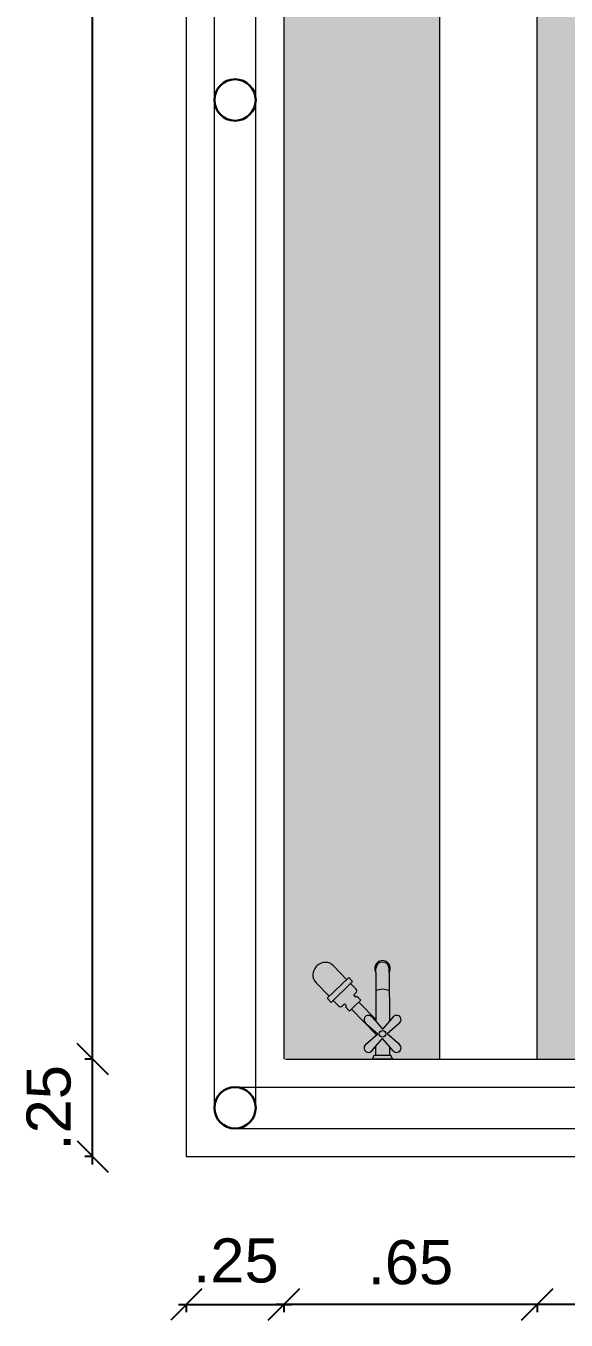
# Model space of a CAD drawing. Header units: millimetres. Extents: x 208240.8 to 208296.7, y 9278566.6 to 9278583.
# Drawn here: x 208253.886 to 208255.272, y 9278567.64 to 9278570.957 of the extents above; entities that cross this region are included whole.
import ezdxf

# ---------------------------------------------------------------- set-up
doc = ezdxf.new("R2010")
doc.units = ezdxf.units.MM
doc.header["$LTSCALE"] = 0.3
doc.header["$MEASUREMENT"] = 0
for name, color, linetype, lineweight in [('A-COTAS', 12, 'Continuous', 9), ('A-HACHU', 9, 'Continuous', 0), ('A-PAREDE', 5, 'Continuous', 30), ('A-VISTA01', 1, 'Continuous', 20), ('A-VISTA03', 3, 'Continuous', 9), ('A-VISTA04', 4, 'Continuous', 9)]:
    doc.layers.add(name, color=color, linetype=linetype, lineweight=lineweight)
doc.styles.add('R60_1-75', font='arial.ttf')
doc.dimstyles.new('1-75', dxfattribs={"dimtxt": 0.113, "dimasz": 0.08, "dimexe": 0.02, "dimexo": 0.1, "dimgap": 0.05, "dimtad": 1, "dimzin": 4, "dimdsep": 46, "dimtxsty": 'R60_1-75', "dimblk1": 'OBLIQUE', "dimblk2": 'OBLIQUE', "dimsah": 1, "dimcen": 0.09, "dimdle": 0.02, "dimclrd": 7, "dimclre": 7, "dimclrt": 12, "dimadec": 0, "dimazin": 0, "dimtfac": 1, "dimtix": 1, "dimtofl": 0, "dimtmove": 2, "dimatfit": 0, "dimldrblk": 'OBLIQUE', "dimfxl": 0.1, "dimfxlon": 1, "dimtolj": 1, "dimtzin": 0, "dimarcsym": 0})

# ---------------------------------------------------------------- blocks, each defined once
blk = doc.blocks.new('Curbov')
at = {"layer": 'A-HACHU', "true_color": 0xc7c8ca}
h = blk.add_hatch(dxfattribs=at)
h.set_pattern_fill('AR-B88', color=9, scale=0.02)
h.set_pattern_definition([(0, (-3.870809450745583e-09, -40.31630070693791), (0, 0.16), []), (90, (-3.870809450745583e-09, -40.31630070693791), (-0.07999999999999999, 0.16), [0.16, -0.16])])
h.paths.add_polyline_path([(208193.0803317396, 9278575.809068333), (208197.8303317433, 9278575.80906833), (208197.8303317433, 9278576.05906833), (208197.3803317443, 9278576.05906833), (208197.3803317461, 9278578.15906833), (208197.8303317433, 9278578.15906833), (208197.8303317433, 9278578.409068327), (208197.8303317433, 9278579.059068322), (208192.4303317439, 9278579.05906832), (208192.4303317411, 9278581.409068331), (208199.930331743, 9278581.40906833), (208199.930331745, 9278578.409068331), (208199.9303317486, 9278578.159068333), (208200.1803317486, 9278578.159068333), (208200.6803317539, 9278578.15906833), (208200.9303317538, 9278578.159068327), (208213.5523912565, 9278578.159068326), (208213.5523912565, 9278577.359068327), (208211.2603895653, 9278576.059068328), (208208.6803317433, 9278576.059068328), (208208.4303317414, 9278576.059068328), (208208.4303317414, 9278568.309068328), (208201.5803317433, 9278568.30906833), (208201.5803317455, 9278575.80906833), (208206.3303317431, 9278575.809068328), (208206.3303317431, 9278576.059068328), (208200.930331747, 9278576.059068326), (208200.6803317473, 9278576.05906833), (208200.1803317475, 9278576.059068326), (208199.9303317475, 9278576.059068326), (208199.9303317475, 9278575.809068328), (208199.9303317422, 9278572.184068328), (208199.9303317702, 9278571.93406833), (208199.9303317412, 9278568.30906833), (208193.0803317374, 9278568.30906833)])
h.paths.add_polyline_path([(208192.4303317469, 9278578.159068327), (208197.3803317461, 9278578.15906833), (208197.3803317443, 9278576.05906833), (208192.4303317451, 9278576.059068328)], flags=17)
at = {"layer": 'A-VISTA01'}
h = blk.add_hatch(color=131, dxfattribs=at)
h.dxf.hatch_style = 1
h.set_gradient(color1=(184, 255, 255), one_color=1, tint=1, name='CYLINDER')
h.paths.add_polyline_path([(208192.4303317396, 9278575.809068333), (208192.8303317396, 9278575.809068333), (208192.8303317374, 9278568.309068333), (208192.4303317374, 9278568.309068333)])
at = {"layer": 'A-PAREDE'}
for centre in [(208192.3053317451, 9278570.767401664), (208192.3053317451, 9278568.184068333)]:
    blk.add_circle(centre, 0.053, dxfattribs=at)
at = {"layer": 'A-VISTA01'}
for p, q in [((208192.1803317429, 9278575.80906832), (208192.180331743, 9278568.05906833)), ((208192.4303317431, 9278575.80906832), (208192.430331743, 9278568.309068331)), ((208192.4350453175, 9278568.30906833), (208199.9303317412, 9278568.30906833)), ((208192.180331743, 9278568.05906833), (208199.9303317412, 9278568.05906833))]:
    blk.add_line(p, q, dxfattribs=at)
at = {"layer": 'A-VISTA03', "linetype": 'Continuous'}
for p, q in [((208192.8303317374, 9278568.309068333), (208192.8303317396, 9278575.809068333)), ((208193.0803317374, 9278568.309068333), (208193.0803317396, 9278575.809068333))]:
    blk.add_line(p, q, dxfattribs=at)
at = {"layer": 'A-VISTA04'}
for p, q in [((208192.2523317451, 9278568.184068333), (208192.2523317451, 9278575.80906832)), ((208192.3583317451, 9278568.184068333), (208192.3583317451, 9278575.80906832)), ((208192.3053317451, 9278568.237068333), (208199.9303317413, 9278568.237068333)), ((208192.3053317451, 9278568.131068334), (208199.9303317413, 9278568.131068334))]:
    blk.add_line(p, q, dxfattribs=at)
blk = doc.blocks.new('_Oblique')
at = {"color": 0, "linetype": 'ByBlock', "lineweight": -2}
blk.add_line((-0.5, -0.5), (0.5, 0.5), dxfattribs=at)
blk = doc.blocks.new('*D147')
at = {"layer": 'A-COTAS', "color": 7, "lineweight": -2, "transparency": 16777216}
for p, q in [((208254.0583398225, 9278575.809068348), (208254.0376398225, 9278575.809068348)), ((208254.0576398225, 9278568.289068347), (208254.0576398225, 9278575.829068348)), ((208254.0583398225, 9278568.309068346), (208254.0376398225, 9278568.309068346))]:
    blk.add_line(p, q, dxfattribs=at)
at = {"layer": 'DEFPOINTS', "color": 0, "transparency": 16777216}
for p in [(208254.0576398225, 9278575.809068348), (208254.547981199, 9278575.809068348), (208254.547981199, 9278568.309068346)]:
    blk.add_point(p, dxfattribs=at)
at = {"layer": 'A-COTAS', "color": 7, "lineweight": -2, "transparency": 16777216, "xscale": 0.08, "yscale": 0.08, "zscale": 0.08}
for p, rotation in [((208254.0576398225, 9278575.809068348), 90), ((208254.0576398225, 9278568.309068346), 270)]:
    blk.add_blockref('_Oblique', p, dxfattribs=dict(at, rotation=rotation))
at = {"layer": 'A-COTAS', "color": 12, "transparency": 16777216, "insert": (208253.9499450775, 9278572.059068345), "char_height": 0.113, "attachment_point": 5, "rotation": 90, "style": 'R60_1-75'}
blk.add_mtext('\\A1;7.50', dxfattribs=at)
blk = doc.blocks.new('*D149')
at = {"layer": 'A-COTAS', "color": 7, "lineweight": -2, "transparency": 16777216}
for p, q in [((208254.0583398227, 9278568.309068346), (208254.0376398227, 9278568.309068346)), ((208254.0576398227, 9278568.039068347), (208254.0576398227, 9278568.329068346)), ((208254.0583398227, 9278568.059068346), (208254.0376398227, 9278568.059068346))]:
    blk.add_line(p, q, dxfattribs=at)
at = {"layer": 'DEFPOINTS', "color": 0, "transparency": 16777216}
for p in [(208254.0576398227, 9278568.309068346), (208254.547981199, 9278568.309068346), (208254.297981199, 9278568.059068346)]:
    blk.add_point(p, dxfattribs=at)
at = {"layer": 'A-COTAS', "color": 7, "lineweight": -2, "transparency": 16777216, "xscale": 0.08, "yscale": 0.08, "zscale": 0.08}
for p, rotation in [((208254.0576398227, 9278568.309068346), 90), ((208254.0576398227, 9278568.059068346), 270)]:
    blk.add_blockref('_Oblique', p, dxfattribs=dict(at, rotation=rotation))
at = {"layer": 'A-COTAS', "color": 12, "transparency": 16777216, "insert": (208253.9453824743, 9278568.184068345), "char_height": 0.113, "attachment_point": 5, "rotation": 90, "style": 'R60_1-75'}
blk.add_mtext('\\A1;.25', dxfattribs=at)
blk = doc.blocks.new('*D169')
at = {"layer": 'A-COTAS', "color": 7, "lineweight": -2, "transparency": 16777216}
for p, q in [((208254.2779811989, 9278567.67983712), (208254.567981195, 9278567.67983712)), ((208254.2979811989, 9278567.680537121), (208254.2979811989, 9278567.659837121)), ((208254.547981195, 9278567.680537121), (208254.547981195, 9278567.659837121))]:
    blk.add_line(p, q, dxfattribs=at)
at = {"layer": 'DEFPOINTS', "color": 0, "transparency": 16777216}
for p in [(208254.547981195, 9278568.309068345), (208254.2979811989, 9278568.059068343), (208254.547981195, 9278567.67983712)]:
    blk.add_point(p, dxfattribs=at)
at = {"layer": 'A-COTAS', "color": 7, "lineweight": -2, "transparency": 16777216, "xscale": 0.08, "yscale": 0.08, "zscale": 0.08, "rotation": 180}
blk.add_blockref('_Oblique', (208254.2979811989, 9278567.67983712), dxfattribs=at)
at = {"layer": 'A-COTAS', "color": 7, "lineweight": -2, "transparency": 16777216, "xscale": 0.08, "yscale": 0.08, "zscale": 0.08}
blk.add_blockref('_Oblique', (208254.547981195, 9278567.67983712), dxfattribs=at)
at = {"layer": 'A-COTAS', "color": 12, "transparency": 16777216, "insert": (208254.4253379861, 9278567.791997155), "char_height": 0.113, "attachment_point": 5, "style": 'R60_1-75'}
blk.add_mtext('\\A1;.25', dxfattribs=at)
blk = doc.blocks.new('*D210')
at = {"layer": 'A-COTAS', "color": 7, "lineweight": -2, "transparency": 16777216}
for p, q in [((208255.8203379812, 9278567.67983712), (208255.1779811933, 9278567.67983712)), ((208255.1979811933, 9278567.680537121), (208255.1979811933, 9278567.659837121)), ((208255.8003379813, 9278567.680537121), (208255.8003379813, 9278567.659837121))]:
    blk.add_line(p, q, dxfattribs=at)
at = {"layer": 'DEFPOINTS', "color": 0, "transparency": 16777216}
for p in [(208255.1979811933, 9278568.309068343), (208255.8003379813, 9278568.059068345), (208255.1979811933, 9278567.67983712)]:
    blk.add_point(p, dxfattribs=at)
at = {"layer": 'A-COTAS', "color": 7, "lineweight": -2, "transparency": 16777216, "xscale": 0.08, "yscale": 0.08, "zscale": 0.08, "rotation": 180}
blk.add_blockref('_Oblique', (208255.1979811933, 9278567.67983712), dxfattribs=at)
at = {"layer": 'A-COTAS', "color": 7, "lineweight": -2, "transparency": 16777216, "xscale": 0.08, "yscale": 0.08, "zscale": 0.08}
blk.add_blockref('_Oblique', (208255.8003379813, 9278567.67983712), dxfattribs=at)
at = {"layer": 'A-COTAS', "color": 12, "transparency": 16777216, "insert": (208255.4991595873, 9278567.787531868), "char_height": 0.113, "attachment_point": 5, "style": 'R60_1-75'}
blk.add_mtext('\\A1;.60', dxfattribs=at)
blk = doc.blocks.new('*D211')
at = {"layer": 'A-COTAS', "color": 7, "lineweight": -2, "transparency": 16777216}
for p, q in [((208255.2179811933, 9278567.67983712), (208254.5279811989, 9278567.67983712)), ((208254.5479811989, 9278567.680537121), (208254.5479811989, 9278567.659837121)), ((208255.1979811933, 9278567.680537121), (208255.1979811933, 9278567.659837121))]:
    blk.add_line(p, q, dxfattribs=at)
at = {"layer": 'DEFPOINTS', "color": 0, "transparency": 16777216}
for p in [(208255.1979811933, 9278568.309068343), (208254.5479811989, 9278568.237068346), (208254.5479811989, 9278567.67983712)]:
    blk.add_point(p, dxfattribs=at)
at = {"layer": 'A-COTAS', "color": 7, "lineweight": -2, "transparency": 16777216, "xscale": 0.08, "yscale": 0.08, "zscale": 0.08, "rotation": 180}
blk.add_blockref('_Oblique', (208254.5479811989, 9278567.67983712), dxfattribs=at)
at = {"layer": 'A-COTAS', "color": 7, "lineweight": -2, "transparency": 16777216, "xscale": 0.08, "yscale": 0.08, "zscale": 0.08}
blk.add_blockref('_Oblique', (208255.1979811933, 9278567.67983712), dxfattribs=at)
at = {"layer": 'A-COTAS', "color": 12, "transparency": 16777216, "insert": (208254.8729811961, 9278567.787531868), "char_height": 0.113, "attachment_point": 5, "style": 'R60_1-75'}
blk.add_mtext('\\A1;.65', dxfattribs=at)
blk = doc.blocks.new('torneita')
at = {"color": 251, "lineweight": 0, "true_color": 0x636466}
for p, q in [((208243.9540902155, 9278568.53714317), (208243.969381672, 9278568.519623846)), ((208243.9572296638, 9278568.570085764), (208244.037044921, 9278568.570085764)), ((208243.9572296638, 9278568.56728217), (208243.9572296638, 9278568.570085764)), ((208243.9608900652, 9278568.563295983), (208243.9608900652, 9278568.559404328)), ((208243.9648900652, 9278568.555404335), (208243.9692606605, 9278568.555404335)), ((208243.9692606605, 9278568.555404335), (208244.0250139243, 9278568.555404335)), ((208243.969381672, 9278568.519623846), (208243.9692606605, 9278568.555404335)), ((208244.0248929127, 9278568.519623846), (208244.0250139243, 9278568.555404335)), ((208244.0401843692, 9278568.53714317), (208244.0248929127, 9278568.519623846)), ((208244.0250139243, 9278568.555404335), (208244.0293845195, 9278568.555404335)), ((208244.0333845195, 9278568.563296087), (208244.0333845195, 9278568.559404328)), ((208244.037044921, 9278568.56728217), (208244.037044921, 9278568.570085764)), ((208243.9287667594, 9278568.511819713), (208243.9780855222, 9278568.468772635)), ((208243.969381672, 9278568.519623846), (208243.9971372923, 9278568.48782441)), ((208244.0248929127, 9278568.519623846), (208243.9971372923, 9278568.48782441)), ((208244.0655078254, 9278568.511819713), (208244.0161890625, 9278568.468772635)), ((208243.9287667594, 9278568.425725564), (208243.9780855222, 9278568.468772635)), ((208243.9697243074, 9278568.418313988), (208243.9971372923, 9278568.449720867)), ((208244.0245502773, 9278568.418313988), (208243.9971372923, 9278568.449720867)), ((208244.0655078254, 9278568.425725564), (208244.0161890625, 9278568.468772635)), ((208243.9540902155, 9278568.400402106), (208243.9697243074, 9278568.418313988)), ((208243.9707033434, 9278568.222172), (208243.9697243074, 9278568.418313988)), ((208244.0235712412, 9278568.222172), (208244.0245502773, 9278568.418313988)), ((208244.0401843692, 9278568.400402106), (208244.0245502773, 9278568.418313988)), ((208243.9707033434, 9278568.222172), (208243.9707033434, 9278568.20618403)), ((208244.0235712412, 9278568.222172), (208244.0235712412, 9278568.20618403))]:
    blk.add_line(p, q, dxfattribs=at)
blk.add_circle((208243.9971372923, 9278568.468772635), 0.0134716358629436, dxfattribs=at)
for centre, radius, start, end in [((208243.9405687498, 9278568.525341183), 0.0179476186485772, 41.11555064322854, 228.8844493124455), ((208243.9612296637, 9278568.56728217), 0.004, 180, 265.1305112907625), ((208243.9648900652, 9278568.559404328), 0.004, 180, 270), ((208243.9612296637, 9278568.56728217), 0.004, 265.1305112907625, 270), ((208244.0293845195, 9278568.559404328), 0.004, 270, 0), ((208244.033044921, 9278568.56728217), 0.004, 269.9999999983324, 274.8696151885279), ((208244.033044921, 9278568.56728217), 0.004, 274.8696151885279, 0), ((208244.0537058348, 9278568.525341183), 0.0179476186485772, 311.1155506875545, 138.8844493567715), ((208243.9405687498, 9278568.412204094), 0.0179476186485772, 131.1155506875545, 318.8844493567714), ((208244.0537058348, 9278568.412204094), 0.0179476186485772, 221.1155506432285, 48.88444931244548), ((208243.9971372923, 9278568.34267541), 0.0534615214433772, 240.3666345175874, 299.6333654809632), ((208243.9971372923, 9278568.205229484), 0.0313974946338932, 147.3426485968107, 32.65735140318931), ((208243.9971372923, 9278568.20618403), 0.026433948894414, 180, 0)]:
    blk.add_arc(centre, radius, start, end, dxfattribs=at)
blk = doc.blocks.new('b')
at = {"color": 251, "lineweight": 0, "true_color": 0x636466}
for p, q in [((208244.1292613028, 9278568.303441912), (208244.1292613018, 9278568.428974796)), ((208244.0943701649, 9278568.303441912), (208244.0943701621, 9278568.38866122)), ((208244.0793628483, 9278568.27344191), (208244.0793701671, 9278568.27344191)), ((208244.089370166, 9278568.273441907), (208244.0793701662, 9278568.273441907)), ((208244.1193701653, 9278568.303441912), (208244.0843701642, 9278568.303441912)), ((208244.0843701642, 9278568.303441912), (208244.0843701642, 9278568.283441912)), ((208244.089370165, 9278568.283441912), (208244.0843701642, 9278568.283441912)), ((208244.089370165, 9278568.283441912), (208244.089370166, 9278568.27344191)), ((208244.1392613016, 9278568.303441912), (208244.1193701653, 9278568.303441912)), ((208244.1342613026, 9278568.283441912), (208244.1342613036, 9278568.273441914)), ((208244.1392613016, 9278568.283441912), (208244.1342613026, 9278568.283441912)), ((208244.1442613034, 9278568.27344191), (208244.1342613036, 9278568.27344191)), ((208244.1392613016, 9278568.303441912), (208244.1392613016, 9278568.283441912)), ((208244.0593701638, 9278568.237082988), (208244.0593701638, 9278568.217082988)), ((208244.164261301, 9278568.237082988), (208244.0593701638, 9278568.237082988)), ((208244.0693701645, 9278568.263441913), (208244.0693701636, 9278568.237082988)), ((208244.1542613022, 9278568.263441913), (208244.1542613013, 9278568.237082988)), ((208244.164261301, 9278568.237082988), (208244.164261301, 9278568.217082992)), ((208244.164261301, 9278568.217082992), (208244.0593701638, 9278568.217082988)), ((208244.0693701645, 9278568.217082988), (208244.0693701645, 9278568.151390992)), ((208244.1542613022, 9278568.217082992), (208244.1542613022, 9278568.151390992)), ((208244.114261304, 9278568.11139099), (208244.1093701646, 9278568.11139099))]:
    blk.add_line(p, q, dxfattribs=at)
for centre, radius, start, end in [((208244.0793701662, 9278568.263441913), 0.009999999999999998, 90, 180), ((208244.1442613024, 9278568.263441913), 0.009999999999999998, 0, 90), ((208244.1093701646, 9278568.151390992), 0.03999999999999999, 180, 270), ((208244.1142613022, 9278568.151390992), 0.03999999999999999, 270, 0)]:
    blk.add_arc(centre, radius, start, end, dxfattribs=at)
blk = doc.blocks.new('ARQ BOVINO TGOV')
at = {"color": 6}
blk.add_blockref('Curbov', (-208201.6603317494, -9278575.389611652), dxfattribs=at)
at = {"color": 1, "lineweight": 40}
for name, p, xscale, yscale, zscale, rotation in [('b', (-4642909.491654177, 4997578.611485926), 0.7349999999999997, 0.7349999999999997, 0.7349999999999997, 224.1786749578738), ('torneita', (132642.4495427182, 5910441.098601313), 0.6369999999999999, 0.6369999999999999, 0.6369999999999999, 180)]:
    blk.add_blockref(name, p, dxfattribs=dict(at, xscale=xscale, yscale=yscale, zscale=zscale, rotation=rotation))
at = {"layer": 'A-COTAS'}
dim = blk.add_linear_dim(base=(-9.720341378822923, 0.4194566830992699), p1=(-9.2300000024552, -7.080543322488666), p2=(-9.2300000024552, 0.4194566793739796), angle=90, dimstyle='1-75', override={"dimfxl": 0.0007, "dimfxlon": 1, "dimarcsym": 1}, dxfattribs=at)
dim.commit()
dim.dimension.update_dxf_attribs({"geometry": '*D147', "text_midpoint": (-9.8280361238576, -3.33054332062602), "insert": (-208263.7779812014, -9278575.389611665)})
for base, p2, angle, picture, middle in [((-9.720341378706507, -7.080543318763375), (-9.2300000024552, -7.080543322488666), 90, '*D149', (-9.832598727050936, -7.20554332062602)), ((-9.230000006326009, -7.709774544462562), (-9.230000006326009, -7.08054332062602), 180, '*D169', (-9.352643215243006, -7.597614509984851))]:
    dim = blk.add_linear_dim(base=base, p1=(-9.4800000024552, -7.330543322488666), p2=p2, angle=angle, dimstyle='1-75', override={"dimfxl": 0.0007, "dimarcsym": 1}, dxfattribs=at)
    dim.commit()
    dim.dimension.update_dxf_attribs({"geometry": picture, "text_midpoint": middle, "dimtype": 128, "insert": (-208263.7779812014, -9278575.389611665)})
at = {"layer": 'A-COTAS', "color": 6}
for base, p1, p2, picture, middle in [((-9.2300000024552, -7.709774544462562), (-8.58000000807806, -7.080543322488666), (-9.2300000024552, -7.152543319389224), '*D211', (-8.90500000526663, -7.602079797536135)), ((-8.58000000807806, -7.709774544462562), (-7.977643220103346, -7.33054332062602), (-8.58000000807806, -7.080543322488666), '*D210', (-8.278821614105254, -7.602079797536135))]:
    dim = blk.add_linear_dim(base=base, p1=p1, p2=p2, angle=180, dimstyle='1-75', override={"dimfxl": 0.0007, "dimarcsym": 1}, dxfattribs=at)
    dim.commit()
    dim.dimension.update_dxf_attribs({"geometry": picture, "text_midpoint": middle, "insert": (-208263.7779812014, -9278575.389611665)})

msp = doc.modelspace()

# ---------------------------------------------------------------- block references
msp.add_blockref('ARQ BOVINO TGOV', (208263.7779812014, 9278575.389611665))

doc.saveas('drawing.dxf')
